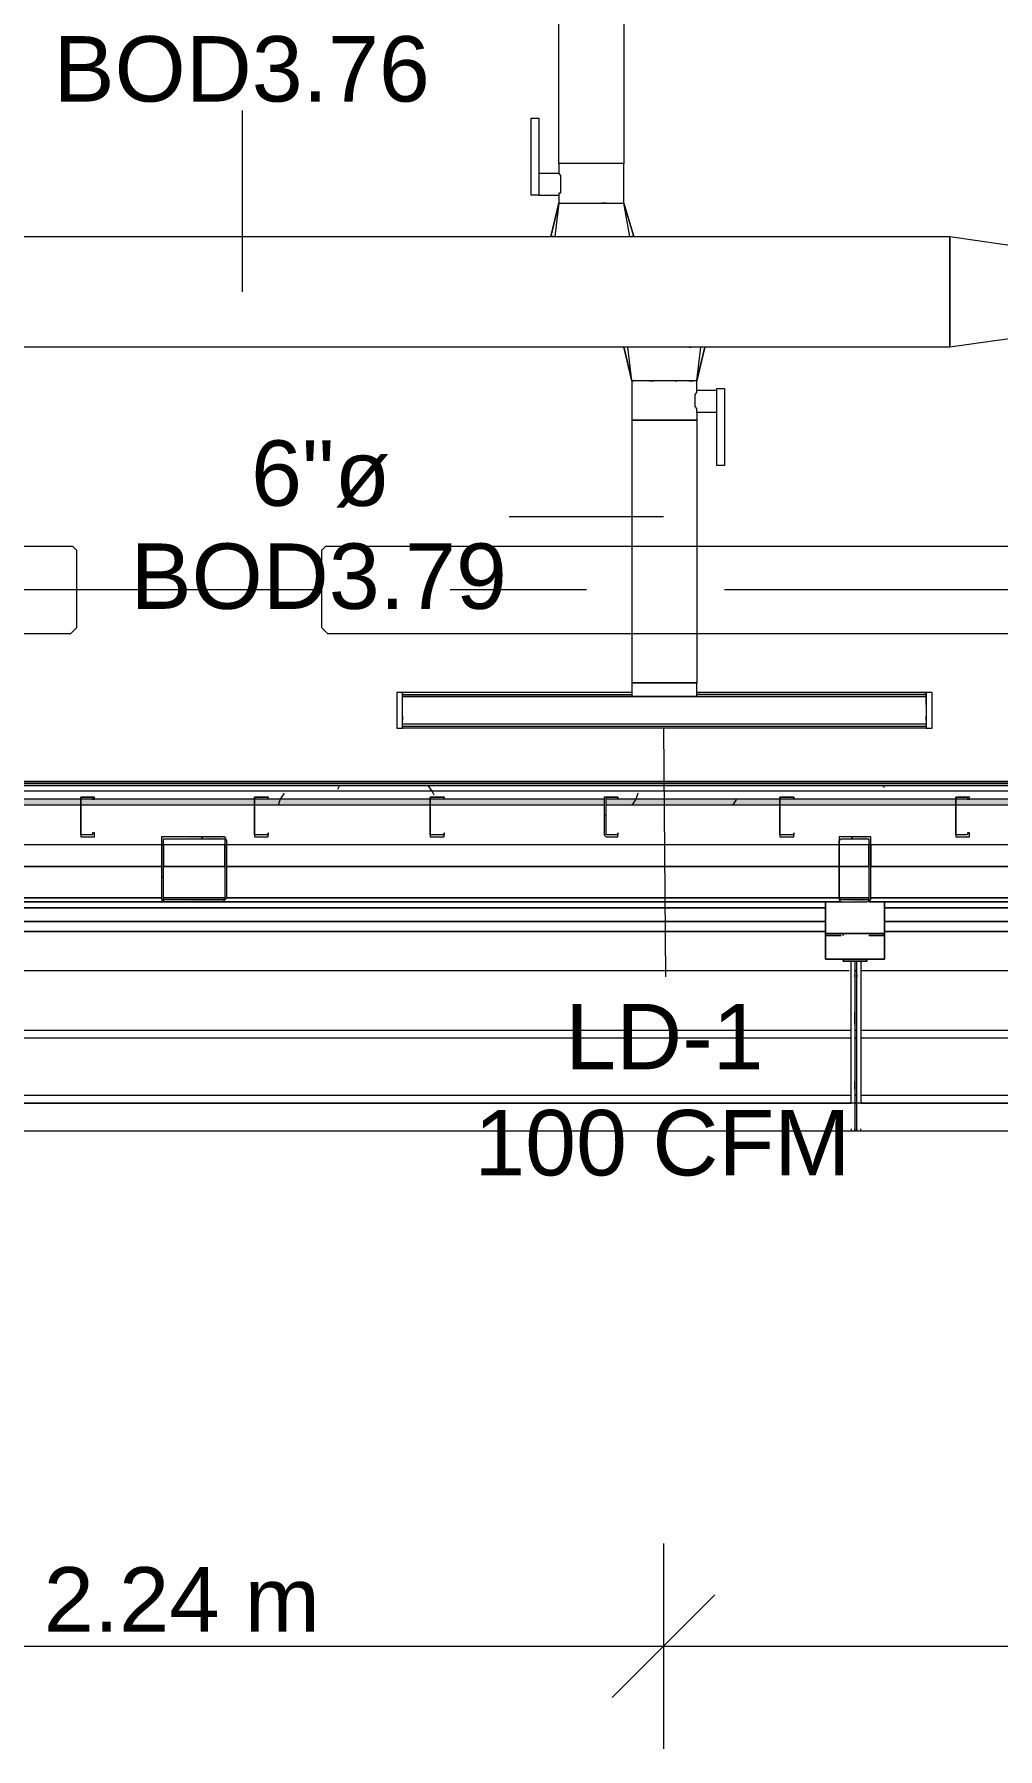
# Model space of a CAD drawing. Header units: metres. Extents: x -2 to 207, y -8 to 52.
# Drawn here: x 35.038 to 37.273, y 6.687 to 10.666 of the extents above; entities that cross this region are included whole.
import ezdxf

# ---------------------------------------------------------------- set-up
doc = ezdxf.new("R2010")
doc.units = ezdxf.units.M
doc.layers.add('HVAC - Ductos', color=5, linetype='Continuous', lineweight=0)
doc.layers.add('PDF_Text', color=7, linetype='Continuous', lineweight=0)
doc.layers.add('PDF_Geometry', color=7, linetype='Continuous', lineweight=0, true_color=0xaaaaaa)
doc.layers.add('PDF_Solid Fills', color=7, linetype='Continuous', lineweight=0, true_color=0xffffff)
doc.styles.add('PDF Helvetica', font='')
doc.styles.get('PDF Helvetica').set_extended_font_data('Helvetica')

msp = doc.modelspace()

# ---------------------------------------------------------------- hatches: boundary and pattern name
at = {"layer": 'PDF_Solid Fills', "lineweight": 0, "transparency": 33554559}
h = msp.add_hatch(color=256, dxfattribs=at)
h.paths.add_polyline_path([(14.0377, 8.8766), (14.0377, 8.8903), (12.4111, 8.8903), (12.4111, 8.8766)])
h.paths.add_polyline_path([(58.6863, 8.8766), (60.0699, 8.8766), (60.0699, 8.8903), (58.6863, 8.8903)])
h.paths.add_polyline_path([(58.6817, 8.8766), (58.6817, 8.8903), (55.8456, 8.8903), (55.8456, 8.8766)])
h.paths.add_polyline_path([(55.841, 8.8766), (55.841, 8.8903), (53.8159, 8.8903), (53.8159, 8.8766)])
h.paths.add_polyline_path([(53.8114, 8.8766), (53.8114, 8.8903), (53.005, 8.8903), (53.005, 8.8766)])
h.paths.add_polyline_path([(53.0004, 8.8766), (53.0004, 8.8903), (50.9753, 8.8903), (50.9753, 8.8766)])
h.paths.add_polyline_path([(50.9707, 8.8766), (50.9707, 8.8903), (48.9456, 8.8903), (48.9456, 8.8766)])
h.paths.add_polyline_path([(48.941, 8.8766), (48.941, 8.8903), (48.1347, 8.8903), (48.1347, 8.8766)])
h.paths.add_polyline_path([(48.1301, 8.8766), (48.1301, 8.8903), (46.105, 8.8903), (46.105, 8.8766)])
h.paths.add_polyline_path([(46.1004, 8.8766), (46.1004, 8.8903), (44.0753, 8.8903), (44.0753, 8.8766)])
h.paths.add_polyline_path([(44.0707, 8.8766), (44.0707, 8.8903), (43.2643, 8.8903), (43.2643, 8.8766)])
h.paths.add_polyline_path([(43.2598, 8.8766), (43.2598, 8.8903), (41.2346, 8.8903), (41.2346, 8.8766)])
h.paths.add_polyline_path([(41.2301, 8.8766), (41.2301, 8.8903), (38.394, 8.8903), (38.394, 8.8766)])
h.paths.add_polyline_path([(38.3894, 8.8766), (38.3894, 8.8903), (36.3643, 8.8903), (36.3643, 8.8766)])
h.paths.add_polyline_path([(36.3597, 8.8766), (36.3597, 8.8903), (33.5237, 8.8903), (33.5237, 8.8766)])
h.paths.add_polyline_path([(33.5191, 8.8766), (33.5191, 8.8903), (31.4939, 8.8903), (31.4939, 8.8766)])
h.paths.add_polyline_path([(31.4894, 8.8766), (31.4894, 8.8903), (30.683, 8.8903), (30.683, 8.8766)])
h.paths.add_polyline_path([(30.6784, 8.8766), (30.6784, 8.8903), (28.6533, 8.8903), (28.6533, 8.8766)])
h.paths.add_polyline_path([(28.6487, 8.8766), (28.6487, 8.8903), (26.6236, 8.8903), (26.6236, 8.8766)])
h.paths.add_polyline_path([(26.619, 8.8766), (26.619, 8.8903), (25.8127, 8.8903), (25.8127, 8.8766)])
h.paths.add_polyline_path([(25.8081, 8.8766), (25.8081, 8.8903), (23.783, 8.8903), (23.783, 8.8766)])
h.paths.add_polyline_path([(23.7784, 8.8766), (23.7784, 8.8903), (21.7532, 8.8903), (21.7532, 8.8766)])
h.paths.add_polyline_path([(21.7487, 8.8766), (21.7487, 8.8903), (20.9423, 8.8903), (20.9423, 8.8766)])
h.paths.add_polyline_path([(20.9377, 8.8766), (20.9377, 8.8903), (18.9126, 8.8903), (18.9126, 8.8766)])
h.paths.add_polyline_path([(18.908, 8.8766), (18.908, 8.8903), (16.072, 8.8903), (16.072, 8.8766)])
h.paths.add_polyline_path([(16.0674, 8.8766), (16.0674, 8.8903), (14.0423, 8.8903), (14.0423, 8.8766)])
h = msp.add_hatch(color=256, dxfattribs=at)
h.paths.add_polyline_path([(35.48, 8.7941), (35.48, 8.6613), (35.4846, 8.7941)])
h.paths.add_polyline_path([(35.4846, 8.7987), (35.4846, 8.8033), (35.48, 8.8033)])
h.paths.add_polyline_path([(35.338, 8.7987), (35.338, 8.8033), (35.3334, 8.8033)])
h.paths.add_polyline_path([(35.338, 8.7941), (35.3334, 8.7941), (35.3334, 8.6567)])
h.paths.add_polyline_path([(35.3425, 8.6567), (35.4754, 8.6521), (35.4754, 8.6567)])
h.paths.add_polyline_path([(35.4754, 8.7987), (35.4754, 8.8033), (35.3425, 8.8033)])
h = msp.add_hatch(color=256, dxfattribs=at)
h.paths.add_polyline_path([(36.9782, 8.7941), (36.9737, 8.7941), (36.9737, 8.6567), (36.9782, 8.7935)])
h.paths.add_polyline_path([(36.9737, 8.8033), (36.9782, 8.7987), (36.9782, 8.8033)])
h.paths.add_polyline_path([(36.9691, 8.7987), (36.9691, 8.8033), (36.9049, 8.8033)])
h.paths.add_polyline_path([(36.9049, 8.6613), (36.9095, 8.6567), (36.9095, 8.6613)])
h.paths.add_polyline_path([(36.9095, 8.6567), (36.9691, 8.6521), (36.9691, 8.6567)])

# ---------------------------------------------------------------- linework, layer by layer
at = {"layer": 'HVAC - Ductos', "lineweight": 0}
for points in [[(36.4055, 11.534), (36.4055, 10.3656), (36.3963, 10.3656), (36.3872, 10.3656), (36.3689, 10.3656), (36.3505, 10.3656), (36.3322, 10.3656), (36.3139, 10.3656), (36.2956, 10.3656), (36.2773, 10.3656), (36.2635, 10.3656), (36.2589, 10.3656), (36.2543, 10.3656), (36.2543, 11.534)], [(35.5212, 10.0678), (35.5212, 10.4893)], [(36.2543, 10.3427), (36.2589, 10.3381), (36.2589, 10.3336), (36.2589, 10.3245), (36.2589, 10.3153), (36.2589, 10.3061), (36.2589, 10.2969), (36.2543, 10.2969), (36.2543, 10.2923)], [(36.2406, 10.1961), (36.236, 10.1961), (36.2543, 10.274), (36.236, 10.1961), (36.2406, 10.1961), (36.2452, 10.1961), (36.2543, 10.1961)], [(36.2543, 10.274), (36.2452, 10.1961)], [(36.2773, 10.274), (36.2819, 10.274)], [(36.3001, 10.274), (36.3047, 10.274)], [(36.3276, 10.274), (36.3322, 10.274)], [(36.3826, 10.274), (36.3872, 10.274)], [(36.3963, 10.274), (36.4009, 10.274)], [(36.4285, 10.1961), (36.4055, 10.274), (36.4285, 10.1961)], [(36.4193, 10.1961), (36.4055, 10.274)], [(36.2589, 10.1961), (36.2773, 10.1961), (36.2819, 10.1961), (36.2864, 10.1961), (36.2956, 10.1961), (36.3093, 10.1961), (36.3139, 10.1961), (36.3185, 10.1961), (36.3414, 10.1961), (36.3459, 10.1961), (36.3505, 10.1961), (36.3643, 10.1961), (36.3735, 10.1961), (36.3781, 10.1961), (36.3872, 10.1961), (36.4009, 10.1961)], [(36.4055, 10.1961), (36.4147, 10.1961), (36.4193, 10.1961), (36.4239, 10.1961), (36.4285, 10.1961), (36.4239, 10.1961), (36.4285, 10.1961), (36.4239, 10.1961)], [(36.4239, 9.9395), (36.4147, 9.9395), (36.4101, 9.9395), (36.4055, 9.9395)], [(36.4055, 9.9395), (36.4239, 9.8617), (36.4055, 9.9395)], [(36.4239, 9.8617), (36.4285, 9.8617), (36.4239, 9.8617), (36.4147, 9.9395)], [(36.5934, 9.9395), (36.575, 9.8617), (36.5705, 9.8617), (36.5659, 9.8617), (36.5522, 9.8617), (36.5384, 9.8617), (36.5201, 9.8617), (36.4971, 9.8617), (36.4788, 9.8617), (36.4605, 9.8617), (36.4467, 9.8617), (36.433, 9.8617), (36.4285, 9.8617), (36.4239, 9.8617), (36.4239, 9.7701), (36.433, 9.7701), (36.4467, 9.7701), (36.4605, 9.7701), (36.4788, 9.7701), (36.4971, 9.7701), (36.5201, 9.7701), (36.5384, 9.7701), (36.5522, 9.7701), (36.5659, 9.7701), (36.5705, 9.7701), (36.575, 9.7701), (36.575, 9.1606), (36.5705, 9.1606), (36.5659, 9.1606), (36.5522, 9.1606), (36.5384, 9.1606), (36.5201, 9.1606), (36.4971, 9.1606), (36.4788, 9.1606), (36.4605, 9.1606), (36.4467, 9.1606), (36.433, 9.1606), (36.4285, 9.1606), (36.4239, 9.1606), (36.4239, 9.1286), (36.4285, 9.1286), (36.433, 9.1286), (36.4467, 9.1286), (36.4605, 9.1286), (36.4788, 9.1286), (36.4971, 9.1286), (36.5201, 9.1286), (36.5384, 9.1286), (36.5522, 9.1286), (36.5659, 9.1286), (36.5705, 9.1286), (36.575, 9.1286), (36.575, 9.1606), (36.5705, 9.1606)], [(36.4467, 9.9395), (36.4285, 9.9395)], [(36.5522, 9.9395), (36.5476, 9.9395), (36.543, 9.9395), (36.5338, 9.9395), (36.5201, 9.9395), (36.5155, 9.9395), (36.5109, 9.9395), (36.488, 9.9395), (36.4834, 9.9395), (36.4788, 9.9395), (36.4651, 9.9395), (36.4559, 9.9395), (36.4513, 9.9395)], [(36.5705, 9.9395), (36.5568, 9.9395), (36.5613, 9.9395)], [(36.6208, 9.7929), (36.6208, 9.7975), (36.6208, 9.8021), (36.6208, 9.8113), (36.6208, 9.8158), (36.6208, 9.8204), (36.6208, 9.8296), (36.6208, 9.8342), (36.6208, 9.8387), (36.575, 9.8387), (36.575, 9.8617), (36.5842, 9.9395)], [(36.575, 9.8617), (36.5934, 9.9395), (36.5888, 9.9395), (36.5842, 9.9395), (36.575, 9.9395)], [(36.575, 9.7883), (36.575, 9.7929), (36.575, 9.7975), (36.5705, 9.8021), (36.5705, 9.8113), (36.5705, 9.8204), (36.5705, 9.8296), (36.575, 9.8342), (36.575, 9.8387)], [(36.6208, 9.7883), (36.575, 9.7883), (36.575, 9.7701), (36.5705, 9.7701), (36.5659, 9.7701), (36.5522, 9.7701), (36.5384, 9.7701), (36.5201, 9.7701), (36.4971, 9.7701), (36.4788, 9.7701), (36.4605, 9.7701), (36.4467, 9.7701), (36.433, 9.7701), (36.4239, 9.7701), (36.4239, 9.1606), (36.433, 9.1606), (36.4467, 9.1606), (36.4605, 9.1606), (36.4788, 9.1606), (36.4971, 9.1606), (36.5201, 9.1606), (36.5384, 9.1606), (36.5522, 9.1606), (36.5659, 9.1606), (36.5705, 9.1606), (36.575, 9.1606)], [(36.4971, 9.5455), (36.1398, 9.5455)], [(35.8923, 9.1102), (35.8923, 9.1148), (35.8923, 9.1194), (35.8923, 9.1378), (35.8923, 9.1332), (36.4239, 9.1332)], [(36.4239, 9.1378), (35.8923, 9.1378)], [(35.8923, 9.1148), (35.8923, 9.1194), (35.8923, 9.124)], [(37.1066, 9.1102), (37.1066, 9.1148), (37.1066, 9.1194), (37.1066, 9.1378), (37.1066, 9.1332), (36.575, 9.1332)], [(37.1066, 9.1378), (36.575, 9.1378)], [(37.1066, 9.124), (37.1066, 9.1194), (37.1066, 9.1148)], [(37.1066, 9.0736), (37.1066, 9.0782), (37.1066, 9.0828), (37.1066, 9.0782), (37.1066, 9.0598), (37.1066, 9.0553), (35.8923, 9.0553), (35.8923, 9.0598), (35.8923, 9.0782), (35.8923, 9.0828), (35.8923, 9.0782), (35.8923, 9.0736)], [(35.8923, 9.0598), (37.1066, 9.0598)], [(36.4971, 9.0553), (36.5017, 8.478)]]:
    msp.add_lwpolyline(points, dxfattribs=at)
for points in [[(36.1902, 10.471), (36.2085, 10.471), (36.2085, 10.2923), (36.1902, 10.2923)], [(36.2543, 10.3427), (36.2085, 10.3427), (36.2085, 10.3381), (36.2085, 10.3336), (36.2085, 10.3245), (36.2085, 10.3199), (36.2085, 10.3107), (36.2085, 10.3061), (36.2085, 10.3015), (36.2085, 10.2969), (36.2085, 10.2923), (36.2543, 10.2923), (36.2543, 10.274), (36.2589, 10.274), (36.2635, 10.274), (36.2773, 10.274), (36.2956, 10.274), (36.3139, 10.274), (36.3322, 10.274), (36.3505, 10.274), (36.3689, 10.274), (36.3872, 10.274), (36.3963, 10.274), (36.4009, 10.274), (36.4055, 10.274), (36.4055, 10.3656), (36.3963, 10.3656), (36.3872, 10.3656), (36.3689, 10.3656), (36.3505, 10.3656), (36.3322, 10.3656), (36.3139, 10.3656), (36.2956, 10.3656), (36.2773, 10.3656), (36.2635, 10.3656), (36.2589, 10.3656), (36.2543, 10.3656)], [(36.3643, 10.274), (36.3597, 10.274), (36.3551, 10.274), (36.3597, 10.274)], [(34.6645, 10.1961), (37.1615, 10.1961), (37.1615, 9.9395), (34.6645, 9.9395)], [(37.3539, 9.967), (37.1615, 9.9395), (37.1615, 10.1961), (37.3539, 10.1686)], [(36.4651, 9.8617), (36.4697, 9.8617), (36.4743, 9.8617), (36.4697, 9.8617)], [(36.5246, 9.8617), (36.5292, 9.8617)], [(36.5568, 9.8617), (36.5659, 9.8617)], [(36.6392, 9.6646), (36.6208, 9.6646), (36.6208, 9.8433), (36.6392, 9.8433)], [(35.8786, 9.0553), (35.8923, 9.0553), (35.8923, 9.1378), (35.8786, 9.1378)], [(35.8923, 9.1286), (37.1066, 9.1286), (35.8923, 9.1286), (37.1066, 9.1286), (37.1066, 9.0644), (35.8923, 9.0644)], [(37.1203, 9.0553), (37.1203, 9.1378), (37.1066, 9.1378), (37.1066, 9.0553)]]:
    msp.add_lwpolyline(points, close=True, dxfattribs=at)
at = {"layer": 'HVAC - Ductos', "color": 252, "lineweight": 0, "true_color": 0x939598}
for points in [[(36.4971, 7.163), (36.4971, 6.9248), (36.4971, 6.6865)], [(36.6163, 7.0439), (36.4971, 6.9248), (36.3781, 6.8056)], [(7.582, 6.9248), (9.795, 6.9248), (12.4157, 6.9248), (13.6849, 6.9248), (15.9574, 6.9248), (18.152, 6.9248), (20.3376, 6.9248), (22.9307, 6.9248), (25.13, 6.9248), (27.2834, 6.9248), (29.4138, 6.9248), (32.0529, 6.9248), (34.2613, 6.9248), (36.4971, 6.9248), (38.7514, 6.9248), (40.8177, 6.9248), (43.0581, 6.9248), (45.6468, 6.9248), (47.8094, 6.9248), (50.3935, 6.9248), (52.6385, 6.9248), (54.8331, 6.9248), (57.2339, 6.9248), (58.6359, 6.9248)]]:
    msp.add_lwpolyline(points, dxfattribs=at)
at = {"layer": 'PDF_Geometry', "lineweight": 0}
for points in [[(31.0312, 9.2752), (35.118, 9.2752), (35.1226, 9.2752), (35.1272, 9.2798), (35.1318, 9.2843), (35.1364, 9.2889), (35.1364, 9.2935), (35.1364, 9.2981), (35.1364, 9.4539), (35.1364, 9.463), (35.1364, 9.4676), (35.1318, 9.4722), (35.1272, 9.4768), (35.1226, 9.4768), (35.118, 9.4768), (31.0312, 9.4768)], [(39.7823, 9.4768), (35.7229, 9.4768), (35.7183, 9.4768), (35.7137, 9.4768), (35.7091, 9.4722), (35.7045, 9.4676), (35.7045, 9.463), (35.7045, 9.4539), (35.7045, 9.2981), (35.7045, 9.2935), (35.7045, 9.2889), (35.7091, 9.2843), (35.7137, 9.2798), (35.7183, 9.2752), (35.7229, 9.2752), (39.7823, 9.2752)], [(36.0207, 9.4768), (35.8099, 9.4768)], [(39.6861, 9.4768), (36.0207, 9.4768)], [(35.6862, 9.376), (34.417, 9.376)], [(36.3185, 9.376), (36.0024, 9.376)], [(37.9083, 9.376), (36.6392, 9.376)], [(35.8099, 9.2752), (36.0207, 9.2752)], [(36.0207, 9.2752), (39.6861, 9.2752)], [(60.07, 8.9224), (12.4111, 8.9224), (12.4111, 8.7849), (60.07, 8.7849)], [(39.9059, 8.927), (30.9121, 8.927)], [(39.9059, 8.9224), (30.9121, 8.9224)], [(30.9121, 8.9224), (39.9059, 8.9224)], [(60.07, 8.9087), (12.4111, 8.9087)], [(36.3597, 8.8903), (35.9565, 8.8903), (35.5488, 8.8903), (35.1456, 8.8903), (34.7378, 8.8903), (34.3346, 8.8903), (33.9268, 8.8903), (33.5237, 8.8903)], [(36.3597, 8.8766), (35.9565, 8.8766), (35.5488, 8.8766), (35.1456, 8.8766), (34.7378, 8.8766), (34.3346, 8.8766), (33.9268, 8.8766), (33.5237, 8.8766)], [(38.3894, 8.8903), (37.9862, 8.8903), (37.5785, 8.8903), (37.1752, 8.8903), (36.7674, 8.8903), (36.3643, 8.8903)], [(38.3894, 8.8766), (37.9862, 8.8766), (37.5785, 8.8766), (37.1752, 8.8766), (36.7674, 8.8766), (36.3643, 8.8766)], [(35.425, 8.7987), (35.4296, 8.8033)], [(36.9324, 8.7987), (36.937, 8.8033)], [(35.3334, 8.7849), (35.3334, 8.7345)], [(35.338, 8.7849), (35.338, 8.7345)], [(35.48, 8.7345), (35.48, 8.7849)], [(35.4846, 8.7345), (35.4846, 8.7849)], [(36.9049, 8.7345), (36.9049, 8.7849), (36.9049, 8.7345)], [(36.9737, 8.7345), (36.9737, 8.7849)], [(36.9783, 8.7849), (36.9783, 8.7345)], [(35.3334, 8.7071), (35.338, 8.7117)], [(36.9737, 8.6521), (36.9783, 8.6521), (36.9737, 8.6521)], [(36.9737, 8.6521), (36.9783, 8.6521), (36.9737, 8.6521)], [(35.3701, 8.5834), (35.4434, 8.5834)], [(36.9141, 8.5742), (36.9141, 8.5788)], [(36.9141, 8.5742), (36.9141, 8.5788)], [(36.9141, 8.5788), (36.9141, 8.5742)], [(36.9141, 8.5788), (36.9141, 8.5742)], [(33.881, 8.1847), (33.8764, 8.1847), (33.8764, 8.1664), (33.8764, 8.1527), (33.8764, 8.1389), (33.8764, 8.1298), (33.8764, 8.1252), (33.8764, 8.1207), (36.9461, 8.1207), (36.9461, 8.1252), (36.9461, 8.1298), (36.9461, 8.1389), (36.9461, 8.1527), (36.9461, 8.1664), (36.9461, 8.1847), (36.9461, 8.5146), (36.9416, 8.5146), (36.9279, 8.5146), (36.9416, 8.5146), (36.9461, 8.5146), (36.9553, 8.5146)], [(33.8902, 8.1847), (36.9324, 8.1847), (36.9324, 8.5146)], [(36.9279, 8.4918), (33.8902, 8.4918)], [(36.9461, 8.1847), (36.9416, 8.1847), (36.9416, 8.1664), (36.9416, 8.1527), (36.9416, 8.1389), (36.9416, 8.1298), (36.9416, 8.1252), (36.9416, 8.1207), (40.0113, 8.1207), (40.0113, 8.1252), (40.0113, 8.1298), (40.0113, 8.1389), (40.0113, 8.1527), (40.0113, 8.1664), (40.0113, 8.1847), (40.0113, 8.5146), (40.0068, 8.5146), (39.993, 8.5146), (40.0068, 8.5146), (40.0113, 8.5146), (40.0205, 8.5146), (40.0205, 8.1847), (43.0627, 8.1847), (43.0627, 8.5146)], [(36.9416, 8.5146), (36.9416, 8.1847)], [(36.9416, 8.478), (36.9416, 8.4826)], [(36.9461, 8.5146), (36.9553, 8.5146), (36.9691, 8.5146), (36.9599, 8.5146), (36.9691, 8.5146), (36.9553, 8.5146), (36.9553, 8.1847), (39.9976, 8.1847), (39.9976, 8.5146), (39.993, 8.5146), (39.9976, 8.5146), (39.9838, 8.5146), (39.9884, 8.5146), (39.9838, 8.5146), (39.9884, 8.5146), (39.9838, 8.5146), (39.9792, 8.5146)], [(36.9461, 8.4826), (36.9461, 8.478)], [(39.9976, 8.4918), (36.9553, 8.4918)], [(36.9416, 8.368), (36.9416, 8.3956)], [(33.8902, 8.3543), (36.9324, 8.3543)], [(36.9324, 8.3359), (33.8902, 8.3359)], [(36.9553, 8.3543), (39.9976, 8.3543)], [(39.9976, 8.3359), (36.9553, 8.3359)], [(33.8902, 8.2031), (36.9324, 8.2031)], [(36.9416, 8.2169), (36.9416, 8.2351)], [(36.9553, 8.2031), (39.9976, 8.2031)], [(60.07, 8.1847), (58.4022, 8.1847), (58.4068, 8.1847), (55.3325, 8.1847), (55.3371, 8.1847), (52.2673, 8.1847), (52.2719, 8.1847), (49.2022, 8.1847), (49.2068, 8.1847), (46.137, 8.1847), (46.1416, 8.1847), (43.0719, 8.1847), (43.0765, 8.1847), (40.0068, 8.1847), (40.0113, 8.1847), (36.9416, 8.1847), (36.9461, 8.1847), (33.8764, 8.1847), (33.881, 8.1847), (30.8113, 8.1847), (30.8159, 8.1847), (27.7461, 8.1847)], [(36.9324, 8.1252), (36.9324, 8.1207), (36.9416, 8.1207), (36.9416, 8.1252)], [(36.9461, 8.1252), (36.9461, 8.1207), (36.9553, 8.1207), (36.9553, 8.1252)]]:
    msp.add_lwpolyline(points, dxfattribs=at)
for points in [[(30.9121, 8.9316), (39.9059, 8.9316)], [(39.9059, 8.9224), (30.9121, 8.9224)], [(35.1777, 8.8949), (35.1456, 8.8949), (35.1456, 8.8079), (35.1456, 8.8033), (35.1777, 8.8033), (35.1777, 8.8125), (35.1731, 8.8125), (35.1731, 8.8079), (35.1456, 8.8079), (35.1456, 8.8949), (35.1731, 8.8949), (35.1731, 8.8903), (35.1777, 8.8903)], [(35.5808, 8.8949), (35.5534, 8.8949), (35.5488, 8.8949), (35.5488, 8.8079), (35.5488, 8.8033), (35.5534, 8.8033), (35.5808, 8.8033), (35.5808, 8.8125), (35.5808, 8.8079), (35.5534, 8.8079), (35.5488, 8.8079), (35.5488, 8.8949), (35.5534, 8.8949), (35.5808, 8.8949), (35.5808, 8.8903)], [(35.9886, 8.8949), (35.9565, 8.8949), (35.9565, 8.8079), (35.9565, 8.8033), (35.9886, 8.8033), (35.9886, 8.8125), (35.9886, 8.8079), (35.9565, 8.8079), (35.9565, 8.8949), (35.9886, 8.8949), (35.9886, 8.8903)], [(36.3918, 8.8949), (36.3643, 8.8949), (36.3597, 8.8949), (36.3597, 8.8079), (36.3643, 8.8033), (36.3918, 8.8033), (36.3918, 8.8125), (36.3918, 8.8079), (36.3643, 8.8079), (36.3643, 8.8949), (36.3918, 8.8949), (36.3918, 8.8903)], [(36.7996, 8.8949), (36.7674, 8.8949), (36.7674, 8.8079), (36.7674, 8.8033), (36.7996, 8.8033), (36.7996, 8.8125), (36.7996, 8.8079), (36.7674, 8.8079), (36.7674, 8.8949), (36.7996, 8.8949), (36.7996, 8.8903)], [(37.2074, 8.8949), (37.1752, 8.8949), (37.1752, 8.8079), (37.1752, 8.8033), (37.2074, 8.8033), (37.2074, 8.8125), (37.2028, 8.8125), (37.2028, 8.8079), (37.1752, 8.8079), (37.1752, 8.8949), (37.2028, 8.8949), (37.2028, 8.8903), (37.2074, 8.8903)], [(35.4754, 8.8033), (35.3425, 8.8033), (35.3334, 8.8033), (35.3334, 8.7941), (35.3334, 8.6613), (35.3334, 8.6567), (35.3425, 8.6521), (35.4754, 8.6521), (35.48, 8.6567), (35.4846, 8.6613), (35.4846, 8.7941), (35.48, 8.8033)], [(35.338, 8.7941), (35.338, 8.7987), (35.3425, 8.7987), (35.4754, 8.7987), (35.48, 8.7987), (35.48, 8.7941), (35.48, 8.6613), (35.48, 8.6567), (35.4754, 8.6567), (35.3425, 8.6567), (35.338, 8.6567), (35.338, 8.6613)], [(36.9049, 8.6613), (36.9049, 8.6567), (36.9095, 8.6521), (36.9691, 8.6521), (36.9783, 8.6567), (36.9783, 8.6613), (36.9783, 8.7941), (36.9783, 8.8033), (36.9691, 8.8033), (36.9095, 8.8033), (36.9049, 8.8033), (36.9049, 8.7941)], [(36.9691, 8.6567), (36.9095, 8.6567), (36.9049, 8.6613), (36.9049, 8.7941), (36.9095, 8.7987), (36.9691, 8.7987), (36.9737, 8.7987), (36.9737, 8.7941), (36.9737, 8.6613), (36.9737, 8.6567)], [(33.9131, 8.7345), (35.3334, 8.7345)], [(35.48, 8.7345), (35.4067, 8.7345), (35.338, 8.7345), (35.4067, 8.7345)], [(36.9416, 8.7345), (36.9737, 8.7345), (36.9416, 8.7345), (36.9049, 8.7345), (35.4846, 8.7345), (36.9049, 8.7345)], [(36.9783, 8.7345), (38.4352, 8.7345)], [(35.3334, 8.6613), (33.9131, 8.6613)], [(35.4067, 8.6521), (33.9452, 8.6521)], [(35.4067, 8.6383), (33.9452, 8.6383)], [(35.4067, 8.6613), (35.338, 8.6613)], [(35.48, 8.6613), (35.4067, 8.6613)], [(36.8728, 8.6521), (35.4067, 8.6521)], [(36.8728, 8.6383), (35.4067, 8.6383)], [(36.9416, 8.6613), (36.9049, 8.6613), (35.4846, 8.6613), (36.9049, 8.6613)], [(36.8728, 8.6521), (36.9095, 8.6521), (36.8728, 8.6521), (36.8728, 8.5788), (36.8728, 8.5742), (36.8728, 8.5696), (36.8728, 8.5192), (36.9187, 8.5192), (36.8728, 8.5192), (36.8728, 8.5696), (36.8728, 8.5742), (36.8728, 8.5788)], [(36.9691, 8.5192), (36.9737, 8.5192), (36.9783, 8.5192), (36.9737, 8.5192), (36.9691, 8.5192), (36.9141, 8.5192), (36.9095, 8.5192), (36.9141, 8.5192), (36.9141, 8.5146), (36.9141, 8.5192), (36.9095, 8.5192), (36.9141, 8.5192), (36.9691, 8.5192), (36.9737, 8.5192), (36.9783, 8.5192), (36.9737, 8.5192), (36.9691, 8.5192), (37.0103, 8.5192), (37.0103, 8.5696), (37.0103, 8.5742), (37.0103, 8.5788), (37.0103, 8.6521), (36.9737, 8.6521), (37.0103, 8.6521), (37.0103, 8.5788), (37.0103, 8.5742), (37.0103, 8.5696), (37.0103, 8.5192)], [(36.9737, 8.6613), (36.9416, 8.6613)], [(38.4352, 8.6613), (36.9783, 8.6613)], [(38.4719, 8.6521), (37.0103, 8.6521)], [(38.4719, 8.6383), (37.0103, 8.6383)], [(35.4067, 8.6063), (33.9452, 8.6063)], [(36.8728, 8.6063), (35.4067, 8.6063)], [(38.4719, 8.6063), (37.0103, 8.6063)], [(35.4067, 8.5834), (36.8728, 8.5834), (35.4067, 8.5834), (33.9452, 8.5834)], [(36.8728, 8.5788), (37.0103, 8.5788)], [(36.9095, 8.5742), (36.8728, 8.5742)], [(36.9141, 8.5788), (36.9141, 8.5742)], [(36.9141, 8.5742), (36.9141, 8.5788)], [(37.0103, 8.5742), (36.9737, 8.5742)], [(38.4719, 8.5834), (37.0103, 8.5834)], [(36.9141, 8.5146), (36.9187, 8.5146), (36.9691, 8.5146), (36.9599, 8.5146), (36.9691, 8.5146), (36.9187, 8.5146), (36.9233, 8.5146), (36.9187, 8.5146), (36.9141, 8.5146), (36.9141, 8.5192)], [(36.9691, 8.5192), (36.9691, 8.5146)], [(36.9691, 8.5192), (36.9691, 8.5146)], [(36.9187, 8.5146), (36.9233, 8.5146), (36.9187, 8.5146), (36.9279, 8.5146)], [(36.9416, 8.4918), (36.9461, 8.4918)], [(36.9461, 8.3543), (36.9416, 8.3543)], [(36.9416, 8.3359), (36.9461, 8.3359)], [(36.9461, 8.2031), (36.9416, 8.2031)]]:
    msp.add_lwpolyline(points, close=True, dxfattribs=at)
at = {"layer": 'PDF_Geometry', "color": 254, "lineweight": 0, "true_color": 0xeaeaea}
for points in [[(35.7457, 8.9224), (35.7412, 8.9132)], [(35.9657, 8.8995), (35.9611, 8.9087), (35.9519, 8.9224)], [(37.0103, 8.9178), (37.0057, 8.9224)], [(35.6174, 8.9041), (35.6083, 8.8903), (35.6037, 8.8766)], [(36.4376, 8.9041), (36.433, 8.8903), (36.4239, 8.8766)], [(36.6667, 8.8903), (36.6575, 8.8766)]]:
    msp.add_lwpolyline(points, dxfattribs=at)
at = {"layer": 'PDF_Geometry', "color": 254, "lineweight": 0, "true_color": 0xd2d2d2}
for points in [[(36.3597, 8.8537), (36.3643, 8.8537)], [(35.9565, 8.8262), (35.9565, 8.8308)]]:
    msp.add_lwpolyline(points, dxfattribs=at)

# ---------------------------------------------------------------- texts
at = {"layer": 'PDF_Text', "lineweight": 0, "char_height": 0.1519, "attachment_point": 4, "style": 'PDF Helvetica'}
for s, insert in [('BOD3.76', (35.0827, 10.5845)), ('6"ø', (35.5409, 9.6452)), ('BOD3.79', (35.2614, 9.407)), ('LD-1', (36.2694, 8.3394)), ('100 CFM', (36.0586, 8.092))]:
    msp.add_mtext(s, dxfattribs=dict(at, insert=insert))
at = {"layer": 'PDF_Text', "color": 252, "lineweight": 0, "true_color": 0x939598, "insert": (35.0598, 7.0329), "char_height": 0.15002, "attachment_point": 4, "style": 'PDF Helvetica'}
msp.add_mtext('2.24 m', dxfattribs=at)

doc.saveas('drawing.dxf')
